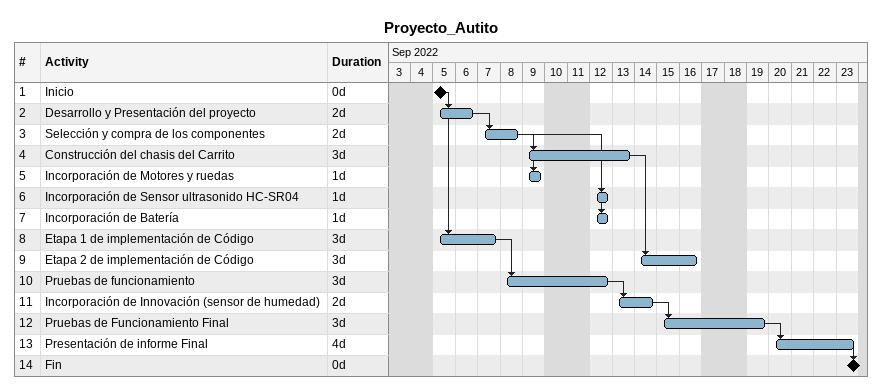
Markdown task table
Proyecto_Autito

| ID | Task | Duration | Start | Finish | Predecessors |
|---|---|---|---|---|---|
| 1 | Inicio | 0d | 2022-09-05 | 2022-09-05 |  |
| 2 | Desarrollo y Presentación del proyecto | 2d | 2022-09-05 | 2022-09-06 | 1 |
| 3 | Selección y compra de los componentes | 2d | 2022-09-07 | 2022-09-08 | 2 |
| 4 | Construcción del chasis del Carrito | 3d | 2022-09-09 | 2022-09-13 | 3 |
| 5 | Incorporación de Motores y ruedas | 1d | 2022-09-09 | 2022-09-09 | 3 |
| 6 | Incorporación de Sensor ultrasonido HC-SR04 | 1d | 2022-09-12 | 2022-09-12 | 3 |
| 7 | Incorporación de Batería | 1d | 2022-09-12 | 2022-09-12 | 3 |
| 8 | Etapa 1 de implementación de Código | 3d | 2022-09-05 | 2022-09-07 | 1 |
| 9 | Etapa 2 de implementación de Código | 3d | 2022-09-14 | 2022-09-16 | 4 |
| 10 | Pruebas de funcionamiento | 3d | 2022-09-08 | 2022-09-12 | 8 |
| 11 | Incorporación de Innovación (sensor de humedad) | 2d | 2022-09-13 | 2022-09-14 | 10 |
| 12 | Pruebas de Funcionamiento Final | 3d | 2022-09-15 | 2022-09-19 | 11 |
| 13 | Presentación de informe Final | 4d | 2022-09-20 | 2022-09-23 | 12 |
| 14 | Fin | 0d | 2022-09-23 | 2022-09-23 | 13 |
